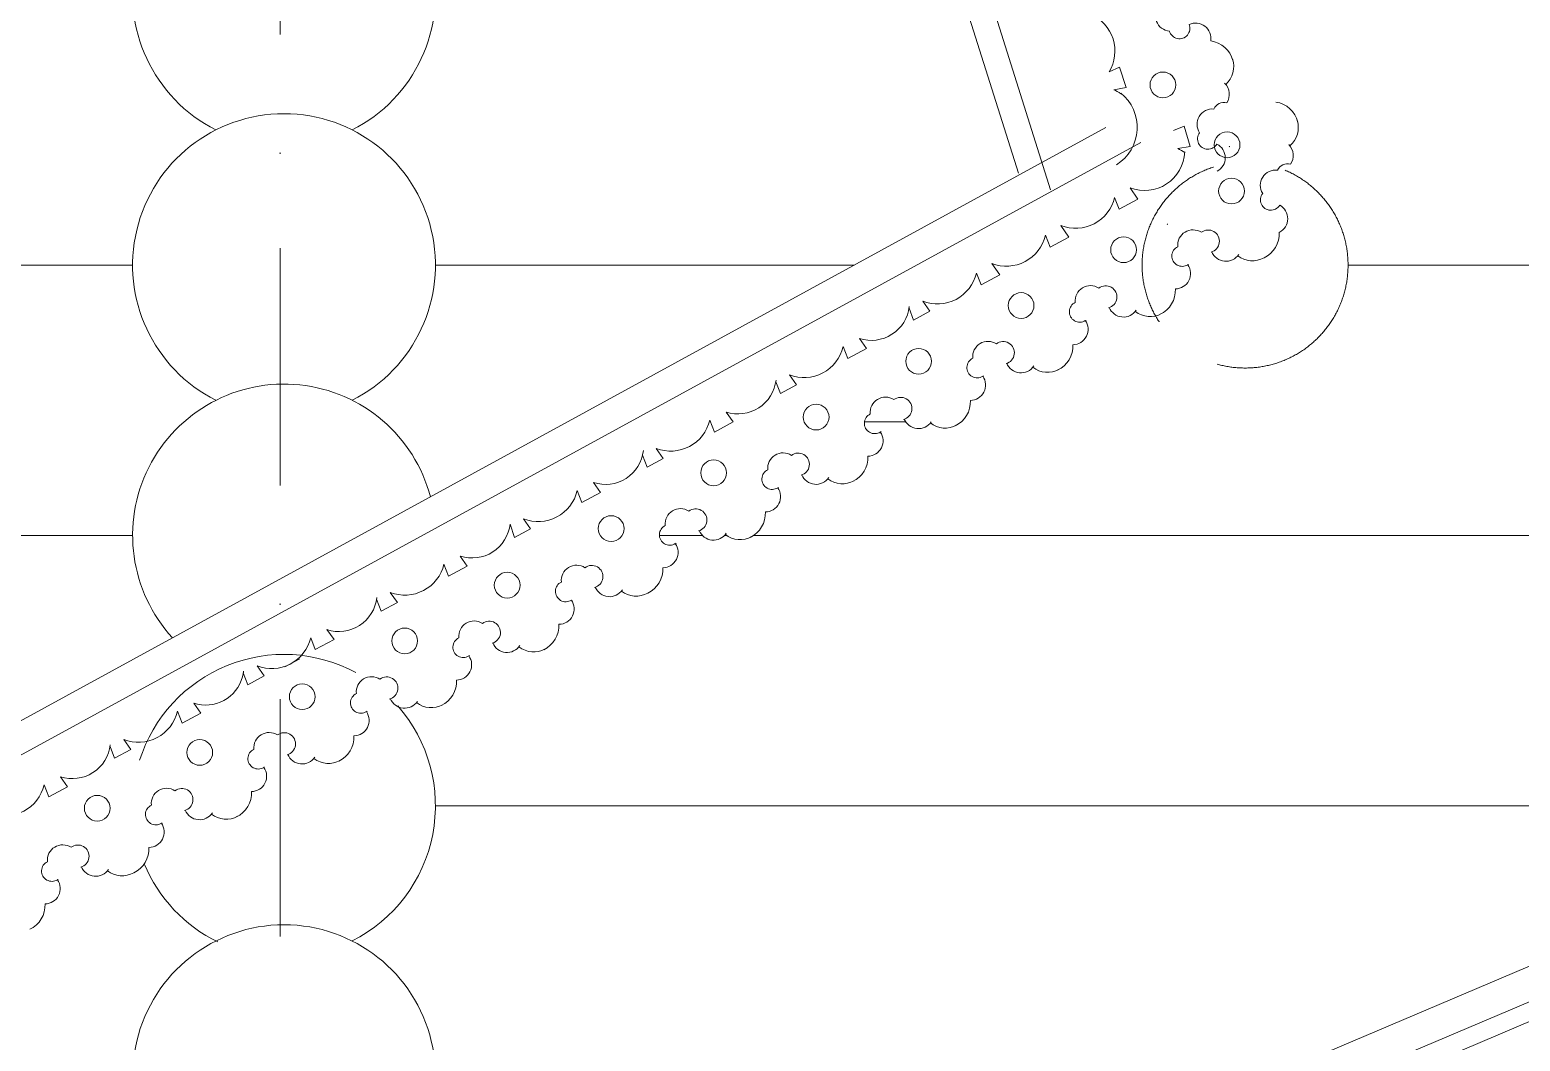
# Model space of a CAD drawing. Header units: millimetres. Extents: x 2399 to 111977, y 1313 to 59551.
# Drawn here: x 12668 to 14882, y 36647 to 38151 of the extents above; entities that cross this region are included whole.
import ezdxf

# ---------------------------------------------------------------- set-up
doc = ezdxf.new("R2010")
doc.units = ezdxf.units.MM
doc.linetypes.add('Невидимая', pattern=[391.222223, 282.222223, -109])
doc.linetypes.add('Штрихпунктирная', pattern=[670.277762, 352.777767, -176.388884, 0, -141.111112])
doc.layers.add('main line', color=7, linetype='Continuous', lineweight=13)

msp = doc.modelspace()

# ---------------------------------------------------------------- linework, layer by layer
at = {"layer": 'main line', "color": 7, "linetype": 'Штрихпунктирная', "lineweight": 13}
msp.add_line((13039.4113, 40507.6468), (13039.4113, 29503.8182), dxfattribs=at)
at = {"layer": 'main line', "color": 7, "linetype": 'Continuous', "lineweight": 13}
for p, q in [((13784.5939, 39048.0426), (14136.965, 37937.7759)), ((13827.9449, 39045.0913), (14184.2254, 37912.9798)), ((14287.1532, 38095.2162), (14271.4218, 38088.0815)), ((14296.8712, 38065.1481), (14287.1532, 38095.2162)), ((14278.2963, 38061.5483), (14296.8712, 38065.1481)), ((14383.1695, 38007.6787), (14367.276, 38000.9127)), ((14392.1837, 37977.3922), (14383.1695, 38007.6787)), ((11894.5644, 36708.2011), (14266.8486, 38005.5979)), ((12080.754, 36758.8429), (14318.7891, 37983.013)), ((14373.5299, 37974.2265), (14392.1837, 37977.3922)), ((14279.6549, 37901.5677), (14286.5124, 37883.9335)), ((14286.5124, 37883.9335), (14314.3631, 37898.8624)), ((14314.3631, 37898.8624), (14302.6224, 37915.8367)), ((14211.6743, 37842.6394), (14199.9336, 37859.6138)), ((14176.9661, 37845.3448), (14183.8236, 37827.7106)), ((14183.8236, 37827.7106), (14211.6743, 37842.6394)), ((12505.2022, 37801.0029), (12820.3271, 37801.0029)), ((13270.3271, 37801.0029), (13892.7476, 37801.0029)), ((14074.2774, 37789.1218), (14081.1348, 37771.4877)), ((14081.1348, 37771.4877), (14108.9855, 37786.4165)), ((14108.9855, 37786.4165), (14097.2449, 37803.3909)), ((14626.6111, 37801.0029), (16483.7869, 37801.0029)), ((14005.0081, 37732.3656), (13994.5561, 37747.1679)), ((13974.1787, 37736.9307), (13981.0362, 37719.2966)), ((13981.0362, 37719.2966), (14005.0081, 37732.3656)), ((13876.224, 37679.7826), (13883.0815, 37662.1485)), ((13883.0815, 37662.1485), (13910.9322, 37677.0773)), ((13910.9322, 37677.0773), (13900.4802, 37691.8797)), ((13806.9547, 37623.0264), (13796.5027, 37637.8287)), ((13776.1253, 37627.5915), (13782.9828, 37609.9574)), ((13782.9828, 37609.9574), (13806.9547, 37623.0264)), ((13678.1706, 37570.4434), (13685.0281, 37552.8093)), ((13685.0281, 37552.8093), (13712.8788, 37567.7381)), ((13712.8788, 37567.7381), (13702.4268, 37582.5405)), ((13969.3571, 37567.8252), (13907.9008, 37567.8252)), ((13608.9013, 37513.6872), (13598.4494, 37528.4895)), ((13578.0719, 37518.2523), (13584.9294, 37500.6182)), ((13584.9294, 37500.6182), (13608.9013, 37513.6872)), ((13515.7415, 37462.9943), (13505.2895, 37477.7967)), ((13481.0333, 37465.6997), (13487.8908, 37448.0655)), ((13487.8908, 37448.0655), (13515.7415, 37462.9943)), ((13381.2743, 37416.0516), (13387.7921, 37395.8744)), ((13411.764, 37408.9434), (13401.3121, 37423.7458)), ((12505.2022, 37399.0259), (12820.3271, 37399.0259)), ((13387.7921, 37395.8744), (13411.764, 37408.9434)), ((13603.1553, 37399.0259), (13667.1955, 37399.0259)), ((13699.9163, 37399.0259), (13703.1727, 37399.0259)), ((13743.0652, 37399.0259), (17471.6999, 37399.0259)), ((13317.6881, 37353.6552), (13307.2362, 37368.4575)), ((13282.9799, 37356.3605), (13289.8374, 37338.7263)), ((13289.8374, 37338.7263), (13317.6881, 37353.6552)), ((13182.8813, 37304.1693), (13189.7388, 37286.5352)), ((13189.7388, 37286.5352), (13213.7106, 37299.6042)), ((13213.7106, 37299.6042), (13203.2587, 37314.4066)), ((13119.6347, 37244.316), (13109.1828, 37259.1183)), ((13084.9265, 37247.0213), (13091.784, 37229.3871)), ((13091.784, 37229.3871), (13119.6347, 37244.316)), ((13068.7714, 37215.6697), (13046.724, 37203.5642)), ((12984.8279, 37194.8301), (12991.6854, 37177.196)), ((12991.6854, 37177.196), (13015.6573, 37190.265)), ((13015.6573, 37190.265), (13005.2053, 37205.0674)), ((12921.5814, 37134.9768), (12911.1294, 37149.7791)), ((12886.8732, 37137.6821), (12893.7307, 37120.0479)), ((12893.7307, 37120.0479), (12921.5814, 37134.9768)), ((12786.7745, 37085.4909), (12793.632, 37067.8568)), ((12793.632, 37067.8568), (12817.6039, 37080.9258)), ((12817.6039, 37080.9258), (12807.1519, 37095.7282)), ((12723.528, 37025.6376), (12713.076, 37040.4399)), ((12688.8198, 37028.3429), (12695.6773, 37010.7087)), ((12695.6773, 37010.7087), (12723.528, 37025.6376)), ((13270.3271, 36997.1744), (15350.1922, 36997.1744)), ((15368.1003, 36958.9564), (9227.0702, 34354.4995)), ((15399.0035, 36919.3338), (8930.5796, 34176.0268)), ((9447.4128, 34359.3947), (15421.2302, 36900.0267))]:
    msp.add_line(p, q, dxfattribs=at)
at = {"layer": 'main line', "color": 7, "linetype": 'Continuous', "lineweight": 13, "flags": 128}
for points in [[(14378.0268, 38195.9598, 1.219803903), (14346.5447, 38187.0702, 0.63216014), (14361.2871, 38148.7987, 1.067465283), (14390.3496, 38158.6429, -0.60309642), (14422.4382, 38134.074)], [(14378.0268, 38195.9598, 1.219803903), (14346.5447, 38187.0702, 0.63216014), (14361.2871, 38148.7987, 1.067465283), (14390.3496, 38158.6429, -0.60309642), (14422.4382, 38134.074)], [(14378.0268, 38195.9598, 1.219803903), (14346.5447, 38187.0702, 0.63216014), (14361.2871, 38148.7987, 1.067465283), (14390.3496, 38158.6429, -0.60309642), (14422.4382, 38134.074)], [(14378.0268, 38195.9598, 1.219803903), (14346.5447, 38187.0702, 0.63216014), (14361.2871, 38148.7987, 1.067465283), (14390.3496, 38158.6429, -0.60309642), (14422.4382, 38134.074)], [(14378.0268, 38195.9598, 1.219803903), (14346.5447, 38187.0702, 0.63216014), (14361.2871, 38148.7987, 1.067465283), (14390.3496, 38158.6429, -0.60309642), (14422.4382, 38134.074)], [(14378.0268, 38195.9598, 1.219803903), (14346.5447, 38187.0702, 0.63216014), (14361.2871, 38148.7987, 1.067465283), (14390.3496, 38158.6429, -0.60309642), (14422.4382, 38134.074)], [(14455.5477, 38105.0653, 0.304535594), (14422.4382, 38134.074)], [(14455.5477, 38105.0653, 0.304535594), (14422.4382, 38134.074)], [(14455.5477, 38105.0653, 0.304535594), (14422.4382, 38134.074)], [(14455.5477, 38105.0653, 0.304535594), (14422.4382, 38134.074)], [(14455.5477, 38105.0653, 0.304535594), (14422.4382, 38134.074)], [(14455.5477, 38105.0653, 0.304535594), (14422.4382, 38134.074)], [(14444.7731, 38069.5784, 0.304535594), (14454.778, 38107.3962)], [(14444.7731, 38069.5784, 0.304535594), (14454.778, 38107.3962)], [(14444.7731, 38069.5784, 0.304535594), (14454.778, 38107.3962)], [(14444.7731, 38069.5784, 0.304535594), (14454.778, 38107.3962)], [(14444.7731, 38069.5784, 0.304535594), (14454.778, 38107.3962)], [(14444.7731, 38069.5784, 0.304535594), (14454.778, 38107.3962)], [(14446.3186, 38042.0529, 0.364332987), (14443.1749, 38071.2773)], [(14446.3186, 38042.0529, 0.364332987), (14443.1749, 38071.2773)], [(14446.3186, 38042.0529, 0.364332987), (14443.1749, 38071.2773)], [(14446.3186, 38042.0529, 0.364332987), (14443.1749, 38071.2773)], [(14446.3186, 38042.0529, 0.364332987), (14443.1749, 38071.2773)], [(14446.3186, 38042.0529, 0.360354253), (14427.1015, 38032.9124, 0.63216014), (14406.0155, 37997.7353, 1.067465283), (14431.6637, 37980.8916, -0.60309642), (14432.0543, 37940.4792)], [(14551.7479, 38013.5983, 0.304535594), (14519.3238, 38043.3712)], [(14551.7479, 38013.5983, 0.304535594), (14519.3238, 38043.3712)], [(14551.7479, 38013.5983, 0.304535594), (14519.3238, 38043.3712)], [(14551.7479, 38013.5983, 0.304535594), (14519.3238, 38043.3712)], [(14551.7479, 38013.5983, 0.304535594), (14519.3238, 38043.3712)], [(14551.7479, 38013.5983, 0.304535594), (14519.3238, 38043.3712)], [(14540.1487, 37978.3723, 0.304535594), (14551.0327, 38015.9465)], [(14540.1487, 37978.3723, 0.304535594), (14551.0327, 38015.9465)], [(14540.1487, 37978.3723, 0.304535594), (14551.0327, 38015.9465)], [(14540.1487, 37978.3723, 0.304535594), (14551.0327, 38015.9465)], [(14540.1487, 37978.3723, 0.304535594), (14551.0327, 38015.9465)], [(14540.1487, 37978.3723, 0.304535594), (14551.0327, 38015.9465)], [(14450.6961, 37977.4551, -0.017938026), (14449.8021, 37976.6599)], [(14450.6961, 37977.4551, -0.017938026), (14449.8021, 37976.6599)], [(14450.6961, 37977.4551, -0.017938026), (14449.8021, 37976.6599)], [(14450.6961, 37977.4551, -0.017938026), (14449.8021, 37976.6599)], [(14450.6961, 37977.4551, -0.017938026), (14449.8021, 37976.6599)], [(14450.6961, 37977.4551, -0.017938026), (14449.8021, 37976.6599)], [(14541.0519, 37950.8183, 0.364332987), (14538.5906, 37980.1081)], [(14541.0519, 37950.8183, 0.364332987), (14538.5906, 37980.1081)], [(14541.0519, 37950.8183, 0.364332987), (14538.5906, 37980.1081)], [(14541.0519, 37950.8183, 0.364332987), (14538.5906, 37980.1081)], [(14541.0519, 37950.8183, 0.364332987), (14538.5906, 37980.1081)], [(14541.0519, 37950.8183, 0.360354253), (14521.6268, 37942.1284, 0.63216014), (14499.7263, 37907.4525, 1.067465283), (14524.9748, 37890.0153, -0.60309642), (14524.4229, 37849.6048)], [(14358.7353, 37862.0255, -0.017938026), (14357.9717, 37861.1044)], [(14358.7353, 37862.0255, -0.017938026), (14357.9717, 37861.1044)], [(14358.7353, 37862.0255, -0.017938026), (14357.9717, 37861.1044)], [(14358.7353, 37862.0255, -0.017938026), (14357.9717, 37861.1044)], [(14358.7353, 37862.0255, -0.017938026), (14357.9717, 37861.1044)], [(14358.7353, 37862.0255, -0.017938026), (14357.9717, 37861.1044)], [(14422.9155, 37820.2815, 1.219803903), (14408.5494, 37849.6714, 0.63216014), (14373.5238, 37828.3347, 1.067465283), (14388.3974, 37801.4959, -0.60309642), (14369.9504, 37765.5373)], [(14422.9155, 37820.2815, 1.219803903), (14408.5494, 37849.6714, 0.63216014), (14373.5238, 37828.3347, 1.067465283), (14388.3974, 37801.4959, -0.60309642), (14369.9504, 37765.5373)], [(14422.9155, 37820.2815, 1.219803903), (14408.5494, 37849.6714, 0.63216014), (14373.5238, 37828.3347, 1.067465283), (14388.3974, 37801.4959, -0.60309642), (14369.9504, 37765.5373)], [(14422.9155, 37820.2815, 1.219803903), (14408.5494, 37849.6714, 0.63216014), (14373.5238, 37828.3347, 1.067465283), (14388.3974, 37801.4959, -0.60309642), (14369.9504, 37765.5373)], [(14422.9155, 37820.2815, 1.219803903), (14408.5494, 37849.6714, 0.63216014), (14373.5238, 37828.3347, 1.067465283), (14388.3974, 37801.4959, -0.60309642), (14369.9504, 37765.5373)], [(14422.9155, 37820.2815, 1.219803903), (14408.5494, 37849.6714, 0.63216014), (14373.5238, 37828.3347, 1.067465283), (14388.3974, 37801.4959, -0.60309642), (14369.9504, 37765.5373)], [(14501.7897, 37811.8492, 0.304535594), (14524.4229, 37849.6048)], [(14501.7897, 37811.8492, 0.304535594), (14524.4229, 37849.6048)], [(14501.7897, 37811.8492, 0.304535594), (14524.4229, 37849.6048)], [(14501.7897, 37811.8492, 0.304535594), (14524.4229, 37849.6048)], [(14501.7897, 37811.8492, 0.304535594), (14524.4229, 37849.6048)], [(14501.7897, 37811.8492, 0.304535594), (14524.4229, 37849.6048)], [(14423.9675, 37820.854, 0.60309642), (14464.1798, 37816.8191)], [(14423.9675, 37820.854, 0.60309642), (14464.1798, 37816.8191)], [(14423.9675, 37820.854, 0.60309642), (14464.1798, 37816.8191)], [(14423.9675, 37820.854, 0.60309642), (14464.1798, 37816.8191)], [(14423.9675, 37820.854, 0.60309642), (14464.1798, 37816.8191)], [(14423.9675, 37820.854, 0.60309642), (14464.1798, 37816.8191)], [(14462.7934, 37814.9433, 0.304535594), (14501.7897, 37811.8492)], [(14462.7934, 37814.9433, 0.304535594), (14501.7897, 37811.8492)], [(14462.7934, 37814.9433, 0.304535594), (14501.7897, 37811.8492)], [(14462.7934, 37814.9433, 0.304535594), (14501.7897, 37811.8492)], [(14462.7934, 37814.9433, 0.304535594), (14501.7897, 37811.8492)], [(14462.7934, 37814.9433, 0.304535594), (14501.7897, 37811.8492)], [(14389.4494, 37802.0685, -0.017938026), (14388.5371, 37801.2943)], [(14389.4494, 37802.0685, -0.017938026), (14388.5371, 37801.2943)], [(14389.4494, 37802.0685, -0.017938026), (14388.5371, 37801.2943)], [(14389.4494, 37802.0685, -0.017938026), (14388.5371, 37801.2943)], [(14389.4494, 37802.0685, -0.017938026), (14388.5371, 37801.2943)], [(14389.4494, 37802.0685, -0.017938026), (14388.5371, 37801.2943)], [(14270.5991, 37737.3874, 1.219803903), (14256.233, 37766.7773, 0.63216014), (14221.2074, 37745.4406, 1.067465283), (14236.081, 37718.6019, -0.60309642), (14217.634, 37682.6432)], [(14270.5991, 37737.3874, 1.219803903), (14256.233, 37766.7773, 0.63216014), (14221.2074, 37745.4406, 1.067465283), (14236.081, 37718.6019, -0.60309642), (14217.634, 37682.6432)], [(14270.5991, 37737.3874, 1.219803903), (14256.233, 37766.7773, 0.63216014), (14221.2074, 37745.4406, 1.067465283), (14236.081, 37718.6019, -0.60309642), (14217.634, 37682.6432)], [(14270.5991, 37737.3874, 1.219803903), (14256.233, 37766.7773, 0.63216014), (14221.2074, 37745.4406, 1.067465283), (14236.081, 37718.6019, -0.60309642), (14217.634, 37682.6432)], [(14270.5991, 37737.3874, 1.219803903), (14256.233, 37766.7773, 0.63216014), (14221.2074, 37745.4406, 1.067465283), (14236.081, 37718.6019, -0.60309642), (14217.634, 37682.6432)], [(14270.5991, 37737.3874, 1.219803903), (14256.233, 37766.7773, 0.63216014), (14221.2074, 37745.4406, 1.067465283), (14236.081, 37718.6019, -0.60309642), (14217.634, 37682.6432)], [(14347.3172, 37727.7818, 0.304535594), (14369.9504, 37765.5373)], [(14347.3172, 37727.7818, 0.304535594), (14369.9504, 37765.5373)], [(14347.3172, 37727.7818, 0.304535594), (14369.9504, 37765.5373)], [(14347.3172, 37727.7818, 0.304535594), (14369.9504, 37765.5373)], [(14347.3172, 37727.7818, 0.304535594), (14369.9504, 37765.5373)], [(14347.3172, 37727.7818, 0.304535594), (14369.9504, 37765.5373)], [(14271.6511, 37737.9599, 0.60309642), (14311.8634, 37733.9251)], [(14271.6511, 37737.9599, 0.60309642), (14311.8634, 37733.9251)], [(14271.6511, 37737.9599, 0.60309642), (14311.8634, 37733.9251)], [(14271.6511, 37737.9599, 0.60309642), (14311.8634, 37733.9251)], [(14271.6511, 37737.9599, 0.60309642), (14311.8634, 37733.9251)], [(14271.6511, 37737.9599, 0.60309642), (14311.8634, 37733.9251)], [(14310.477, 37732.0493, 0.304535594), (14349.4733, 37728.9552)], [(14310.477, 37732.0493, 0.304535594), (14349.4733, 37728.9552)], [(14310.477, 37732.0493, 0.304535594), (14349.4733, 37728.9552)], [(14310.477, 37732.0493, 0.304535594), (14349.4733, 37728.9552)], [(14310.477, 37732.0493, 0.304535594), (14349.4733, 37728.9552)], [(14310.477, 37732.0493, 0.304535594), (14349.4733, 37728.9552)], [(14237.133, 37719.1744, -0.017938026), (14236.2207, 37718.4002)], [(14237.133, 37719.1744, -0.017938026), (14236.2207, 37718.4002)], [(14237.133, 37719.1744, -0.017938026), (14236.2207, 37718.4002)], [(14237.133, 37719.1744, -0.017938026), (14236.2207, 37718.4002)], [(14237.133, 37719.1744, -0.017938026), (14236.2207, 37718.4002)], [(14237.133, 37719.1744, -0.017938026), (14236.2207, 37718.4002)], [(14118.2827, 37654.4933, 1.219803903), (14103.9166, 37683.8832, 0.63216014), (14068.891, 37662.5465, 1.067465283), (14083.7646, 37635.7078, -0.60309642), (14065.3176, 37599.7492)], [(14118.2827, 37654.4933, 1.219803903), (14103.9166, 37683.8832, 0.63216014), (14068.891, 37662.5465, 1.067465283), (14083.7646, 37635.7078, -0.60309642), (14065.3176, 37599.7492)], [(14118.2827, 37654.4933, 1.219803903), (14103.9166, 37683.8832, 0.63216014), (14068.891, 37662.5465, 1.067465283), (14083.7646, 37635.7078, -0.60309642), (14065.3176, 37599.7492)], [(14118.2827, 37654.4933, 1.219803903), (14103.9166, 37683.8832, 0.63216014), (14068.891, 37662.5465, 1.067465283), (14083.7646, 37635.7078, -0.60309642), (14065.3176, 37599.7492)], [(14118.2827, 37654.4933, 1.219803903), (14103.9166, 37683.8832, 0.63216014), (14068.891, 37662.5465, 1.067465283), (14083.7646, 37635.7078, -0.60309642), (14065.3176, 37599.7492)], [(14118.2827, 37654.4933, 1.219803903), (14103.9166, 37683.8832, 0.63216014), (14068.891, 37662.5465, 1.067465283), (14083.7646, 37635.7078, -0.60309642), (14065.3176, 37599.7492)], [(14195.0008, 37644.8877, 0.304535594), (14217.634, 37682.6432)], [(14195.0008, 37644.8877, 0.304535594), (14217.634, 37682.6432)], [(14195.0008, 37644.8877, 0.304535594), (14217.634, 37682.6432)], [(14195.0008, 37644.8877, 0.304535594), (14217.634, 37682.6432)], [(14195.0008, 37644.8877, 0.304535594), (14217.634, 37682.6432)], [(14195.0008, 37644.8877, 0.304535594), (14217.634, 37682.6432)], [(14119.3347, 37655.0658, 0.60309642), (14159.547, 37651.031)], [(14119.3347, 37655.0658, 0.60309642), (14159.547, 37651.031)], [(14119.3347, 37655.0658, 0.60309642), (14159.547, 37651.031)], [(14119.3347, 37655.0658, 0.60309642), (14159.547, 37651.031)], [(14119.3347, 37655.0658, 0.60309642), (14159.547, 37651.031)], [(14119.3347, 37655.0658, 0.60309642), (14159.547, 37651.031)], [(14084.8166, 37636.2803, -0.017938026), (14083.9043, 37635.5062)], [(14084.8166, 37636.2803, -0.017938026), (14083.9043, 37635.5062)], [(14084.8166, 37636.2803, -0.017938026), (14083.9043, 37635.5062)], [(14084.8166, 37636.2803, -0.017938026), (14083.9043, 37635.5062)], [(14084.8166, 37636.2803, -0.017938026), (14083.9043, 37635.5062)], [(14084.8166, 37636.2803, -0.017938026), (14083.9043, 37635.5062)], [(14158.1607, 37649.1552, 0.304535594), (14197.1569, 37646.0611)], [(14158.1607, 37649.1552, 0.304535594), (14197.1569, 37646.0611)], [(14158.1607, 37649.1552, 0.304535594), (14197.1569, 37646.0611)], [(14158.1607, 37649.1552, 0.304535594), (14197.1569, 37646.0611)], [(14158.1607, 37649.1552, 0.304535594), (14197.1569, 37646.0611)], [(14158.1607, 37649.1552, 0.304535594), (14197.1569, 37646.0611)], [(13965.9663, 37571.5992, 1.219803903), (13951.6002, 37600.9892, 0.63216014), (13916.5747, 37579.6524, 1.067465283), (13931.4482, 37552.8137, -0.60309642), (13913.0012, 37516.8551)], [(13965.9663, 37571.5992, 1.219803903), (13951.6002, 37600.9892, 0.63216014), (13916.5747, 37579.6524, 1.067465283), (13931.4482, 37552.8137, -0.60309642), (13913.0012, 37516.8551)], [(13965.9663, 37571.5992, 1.219803903), (13951.6002, 37600.9892, 0.63216014), (13916.5747, 37579.6524, 1.067465283), (13931.4482, 37552.8137, -0.60309642), (13913.0012, 37516.8551)], [(13965.9663, 37571.5992, 1.219803903), (13951.6002, 37600.9892, 0.63216014), (13916.5747, 37579.6524, 1.067465283), (13931.4482, 37552.8137, -0.60309642), (13913.0012, 37516.8551)], [(13965.9663, 37571.5992, 1.219803903), (13951.6002, 37600.9892, 0.63216014), (13916.5747, 37579.6524, 1.067465283), (13931.4482, 37552.8137, -0.60309642), (13913.0012, 37516.8551)], [(13965.9663, 37571.5992, 1.219803903), (13951.6002, 37600.9892, 0.63216014), (13916.5747, 37579.6524, 1.067465283), (13931.4482, 37552.8137, -0.60309642), (13913.0012, 37516.8551)], [(14042.6845, 37561.9936, 0.304535594), (14065.3176, 37599.7492)], [(14042.6845, 37561.9936, 0.304535594), (14065.3176, 37599.7492)], [(14042.6845, 37561.9936, 0.304535594), (14065.3176, 37599.7492)], [(14042.6845, 37561.9936, 0.304535594), (14065.3176, 37599.7492)], [(14042.6845, 37561.9936, 0.304535594), (14065.3176, 37599.7492)], [(14042.6845, 37561.9936, 0.304535594), (14065.3176, 37599.7492)], [(13967.0183, 37572.1718, 0.60309642), (14007.2307, 37568.1369)], [(13967.0183, 37572.1718, 0.60309642), (14007.2307, 37568.1369)], [(13967.0183, 37572.1718, 0.60309642), (14007.2307, 37568.1369)], [(13967.0183, 37572.1718, 0.60309642), (14007.2307, 37568.1369)], [(13967.0183, 37572.1718, 0.60309642), (14007.2307, 37568.1369)], [(13967.0183, 37572.1718, 0.60309642), (14007.2307, 37568.1369)], [(14005.8443, 37566.2611, 0.304535594), (14044.8406, 37563.167)], [(14005.8443, 37566.2611, 0.304535594), (14044.8406, 37563.167)], [(14005.8443, 37566.2611, 0.304535594), (14044.8406, 37563.167)], [(14005.8443, 37566.2611, 0.304535594), (14044.8406, 37563.167)], [(14005.8443, 37566.2611, 0.304535594), (14044.8406, 37563.167)], [(14005.8443, 37566.2611, 0.304535594), (14044.8406, 37563.167)], [(13932.5002, 37553.3862, -0.017938026), (13931.5879, 37552.6121)], [(13932.5002, 37553.3862, -0.017938026), (13931.5879, 37552.6121)], [(13932.5002, 37553.3862, -0.017938026), (13931.5879, 37552.6121)], [(13932.5002, 37553.3862, -0.017938026), (13931.5879, 37552.6121)], [(13932.5002, 37553.3862, -0.017938026), (13931.5879, 37552.6121)], [(13932.5002, 37553.3862, -0.017938026), (13931.5879, 37552.6121)], [(13813.6499, 37488.7052, 1.219803903), (13799.2838, 37518.0951, 0.63216014), (13764.2583, 37496.7584, 1.067465283), (13779.1318, 37469.9196, -0.60309642), (13760.6849, 37433.961)], [(13813.6499, 37488.7052, 1.219803903), (13799.2838, 37518.0951, 0.63216014), (13764.2583, 37496.7584, 1.067465283), (13779.1318, 37469.9196, -0.60309642), (13760.6849, 37433.961)], [(13813.6499, 37488.7052, 1.219803903), (13799.2838, 37518.0951, 0.63216014), (13764.2583, 37496.7584, 1.067465283), (13779.1318, 37469.9196, -0.60309642), (13760.6849, 37433.961)], [(13813.6499, 37488.7052, 1.219803903), (13799.2838, 37518.0951, 0.63216014), (13764.2583, 37496.7584, 1.067465283), (13779.1318, 37469.9196, -0.60309642), (13760.6849, 37433.961)], [(13813.6499, 37488.7052, 1.219803903), (13799.2838, 37518.0951, 0.63216014), (13764.2583, 37496.7584, 1.067465283), (13779.1318, 37469.9196, -0.60309642), (13760.6849, 37433.961)], [(13813.6499, 37488.7052, 1.219803903), (13799.2838, 37518.0951, 0.63216014), (13764.2583, 37496.7584, 1.067465283), (13779.1318, 37469.9196, -0.60309642), (13760.6849, 37433.961)], [(13890.3681, 37479.0995, 0.304535594), (13913.0012, 37516.8551)], [(13890.3681, 37479.0995, 0.304535594), (13913.0012, 37516.8551)], [(13890.3681, 37479.0995, 0.304535594), (13913.0012, 37516.8551)], [(13890.3681, 37479.0995, 0.304535594), (13913.0012, 37516.8551)], [(13890.3681, 37479.0995, 0.304535594), (13913.0012, 37516.8551)], [(13890.3681, 37479.0995, 0.304535594), (13913.0012, 37516.8551)], [(13814.7019, 37489.2777, 0.60309642), (13854.9143, 37485.2428)], [(13814.7019, 37489.2777, 0.60309642), (13854.9143, 37485.2428)], [(13814.7019, 37489.2777, 0.60309642), (13854.9143, 37485.2428)], [(13814.7019, 37489.2777, 0.60309642), (13854.9143, 37485.2428)], [(13814.7019, 37489.2777, 0.60309642), (13854.9143, 37485.2428)], [(13814.7019, 37489.2777, 0.60309642), (13854.9143, 37485.2428)], [(13853.5279, 37483.367, 0.304535594), (13892.5242, 37480.2729)], [(13853.5279, 37483.367, 0.304535594), (13892.5242, 37480.2729)], [(13853.5279, 37483.367, 0.304535594), (13892.5242, 37480.2729)], [(13853.5279, 37483.367, 0.304535594), (13892.5242, 37480.2729)], [(13853.5279, 37483.367, 0.304535594), (13892.5242, 37480.2729)], [(13853.5279, 37483.367, 0.304535594), (13892.5242, 37480.2729)], [(13780.1838, 37470.4921, -0.017938026), (13779.2715, 37469.718)], [(13780.1838, 37470.4921, -0.017938026), (13779.2715, 37469.718)], [(13780.1838, 37470.4921, -0.017938026), (13779.2715, 37469.718)], [(13780.1838, 37470.4921, -0.017938026), (13779.2715, 37469.718)], [(13780.1838, 37470.4921, -0.017938026), (13779.2715, 37469.718)], [(13780.1838, 37470.4921, -0.017938026), (13779.2715, 37469.718)], [(13661.3335, 37405.8111, 1.219803903), (13646.9674, 37435.201, 0.63216014), (13611.9419, 37413.8643, 1.067465283), (13626.8154, 37387.0255, -0.60309642), (13608.3685, 37351.0669)], [(13661.3335, 37405.8111, 1.219803903), (13646.9674, 37435.201, 0.63216014), (13611.9419, 37413.8643, 1.067465283), (13626.8154, 37387.0255, -0.60309642), (13608.3685, 37351.0669)], [(13661.3335, 37405.8111, 1.219803903), (13646.9674, 37435.201, 0.63216014), (13611.9419, 37413.8643, 1.067465283), (13626.8154, 37387.0255, -0.60309642), (13608.3685, 37351.0669)], [(13661.3335, 37405.8111, 1.219803903), (13646.9674, 37435.201, 0.63216014), (13611.9419, 37413.8643, 1.067465283), (13626.8154, 37387.0255, -0.60309642), (13608.3685, 37351.0669)], [(13661.3335, 37405.8111, 1.219803903), (13646.9674, 37435.201, 0.63216014), (13611.9419, 37413.8643, 1.067465283), (13626.8154, 37387.0255, -0.60309642), (13608.3685, 37351.0669)], [(13661.3335, 37405.8111, 1.219803903), (13646.9674, 37435.201, 0.63216014), (13611.9419, 37413.8643, 1.067465283), (13626.8154, 37387.0255, -0.60309642), (13608.3685, 37351.0669)], [(13738.0517, 37396.2054, 0.304535594), (13760.6849, 37433.961)], [(13738.0517, 37396.2054, 0.304535594), (13760.6849, 37433.961)], [(13738.0517, 37396.2054, 0.304535594), (13760.6849, 37433.961)], [(13738.0517, 37396.2054, 0.304535594), (13760.6849, 37433.961)], [(13738.0517, 37396.2054, 0.304535594), (13760.6849, 37433.961)], [(13738.0517, 37396.2054, 0.304535594), (13760.6849, 37433.961)], [(13627.8674, 37387.598, -0.017938026), (13626.9552, 37386.8239)], [(13627.8674, 37387.598, -0.017938026), (13626.9552, 37386.8239)], [(13627.8674, 37387.598, -0.017938026), (13626.9552, 37386.8239)], [(13627.8674, 37387.598, -0.017938026), (13626.9552, 37386.8239)], [(13627.8674, 37387.598, -0.017938026), (13626.9552, 37386.8239)], [(13627.8674, 37387.598, -0.017938026), (13626.9552, 37386.8239)], [(13662.3856, 37406.3836, 0.60309642), (13702.5979, 37402.3487)], [(13662.3856, 37406.3836, 0.60309642), (13702.5979, 37402.3487)], [(13662.3856, 37406.3836, 0.60309642), (13702.5979, 37402.3487)], [(13662.3856, 37406.3836, 0.60309642), (13702.5979, 37402.3487)], [(13662.3856, 37406.3836, 0.60309642), (13702.5979, 37402.3487)], [(13662.3856, 37406.3836, 0.60309642), (13702.5979, 37402.3487)], [(13701.2115, 37400.4729, 0.304535594), (13740.2078, 37397.3788)], [(13701.2115, 37400.4729, 0.304535594), (13740.2078, 37397.3788)], [(13701.2115, 37400.4729, 0.304535594), (13740.2078, 37397.3788)], [(13701.2115, 37400.4729, 0.304535594), (13740.2078, 37397.3788)], [(13701.2115, 37400.4729, 0.304535594), (13740.2078, 37397.3788)], [(13701.2115, 37400.4729, 0.304535594), (13740.2078, 37397.3788)], [(13506.8611, 37321.7436, 1.219803903), (13492.4949, 37351.1335, 0.63216014), (13457.4694, 37329.7968, 1.067465283), (13472.3429, 37302.958, -0.60309642), (13453.896, 37266.9994)], [(13506.8611, 37321.7436, 1.219803903), (13492.4949, 37351.1335, 0.63216014), (13457.4694, 37329.7968, 1.067465283), (13472.3429, 37302.958, -0.60309642), (13453.896, 37266.9994)], [(13506.8611, 37321.7436, 1.219803903), (13492.4949, 37351.1335, 0.63216014), (13457.4694, 37329.7968, 1.067465283), (13472.3429, 37302.958, -0.60309642), (13453.896, 37266.9994)], [(13506.8611, 37321.7436, 1.219803903), (13492.4949, 37351.1335, 0.63216014), (13457.4694, 37329.7968, 1.067465283), (13472.3429, 37302.958, -0.60309642), (13453.896, 37266.9994)], [(13506.8611, 37321.7436, 1.219803903), (13492.4949, 37351.1335, 0.63216014), (13457.4694, 37329.7968, 1.067465283), (13472.3429, 37302.958, -0.60309642), (13453.896, 37266.9994)], [(13506.8611, 37321.7436, 1.219803903), (13492.4949, 37351.1335, 0.63216014), (13457.4694, 37329.7968, 1.067465283), (13472.3429, 37302.958, -0.60309642), (13453.896, 37266.9994)], [(13585.7353, 37313.3113, 0.304535594), (13608.3685, 37351.0669)], [(13585.7353, 37313.3113, 0.304535594), (13608.3685, 37351.0669)], [(13585.7353, 37313.3113, 0.304535594), (13608.3685, 37351.0669)], [(13585.7353, 37313.3113, 0.304535594), (13608.3685, 37351.0669)], [(13585.7353, 37313.3113, 0.304535594), (13608.3685, 37351.0669)], [(13585.7353, 37313.3113, 0.304535594), (13608.3685, 37351.0669)], [(13507.9131, 37322.3161, 0.60309642), (13548.1254, 37318.2812)], [(13507.9131, 37322.3161, 0.60309642), (13548.1254, 37318.2812)], [(13507.9131, 37322.3161, 0.60309642), (13548.1254, 37318.2812)], [(13507.9131, 37322.3161, 0.60309642), (13548.1254, 37318.2812)], [(13507.9131, 37322.3161, 0.60309642), (13548.1254, 37318.2812)], [(13507.9131, 37322.3161, 0.60309642), (13548.1254, 37318.2812)], [(13546.739, 37316.4054, 0.304535594), (13585.7353, 37313.3113)], [(13546.739, 37316.4054, 0.304535594), (13585.7353, 37313.3113)], [(13546.739, 37316.4054, 0.304535594), (13585.7353, 37313.3113)], [(13546.739, 37316.4054, 0.304535594), (13585.7353, 37313.3113)], [(13546.739, 37316.4054, 0.304535594), (13585.7353, 37313.3113)], [(13546.739, 37316.4054, 0.304535594), (13585.7353, 37313.3113)], [(13354.5447, 37238.8495, 1.219803903), (13340.1786, 37268.2394, 0.63216014), (13305.153, 37246.9027, 1.067465283), (13320.0266, 37220.064, -0.60309642), (13301.5796, 37184.1053)], [(13354.5447, 37238.8495, 1.219803903), (13340.1786, 37268.2394, 0.63216014), (13305.153, 37246.9027, 1.067465283), (13320.0266, 37220.064, -0.60309642), (13301.5796, 37184.1053)], [(13354.5447, 37238.8495, 1.219803903), (13340.1786, 37268.2394, 0.63216014), (13305.153, 37246.9027, 1.067465283), (13320.0266, 37220.064, -0.60309642), (13301.5796, 37184.1053)], [(13354.5447, 37238.8495, 1.219803903), (13340.1786, 37268.2394, 0.63216014), (13305.153, 37246.9027, 1.067465283), (13320.0266, 37220.064, -0.60309642), (13301.5796, 37184.1053)], [(13354.5447, 37238.8495, 1.219803903), (13340.1786, 37268.2394, 0.63216014), (13305.153, 37246.9027, 1.067465283), (13320.0266, 37220.064, -0.60309642), (13301.5796, 37184.1053)], [(13354.5447, 37238.8495, 1.219803903), (13340.1786, 37268.2394, 0.63216014), (13305.153, 37246.9027, 1.067465283), (13320.0266, 37220.064, -0.60309642), (13301.5796, 37184.1053)], [(13431.2628, 37229.2439, 0.304535594), (13453.896, 37266.9994)], [(13431.2628, 37229.2439, 0.304535594), (13453.896, 37266.9994)], [(13431.2628, 37229.2439, 0.304535594), (13453.896, 37266.9994)], [(13431.2628, 37229.2439, 0.304535594), (13453.896, 37266.9994)], [(13431.2628, 37229.2439, 0.304535594), (13453.896, 37266.9994)], [(13431.2628, 37229.2439, 0.304535594), (13453.896, 37266.9994)], [(13355.5967, 37239.422, 0.60309642), (13395.809, 37235.3872)], [(13355.5967, 37239.422, 0.60309642), (13395.809, 37235.3872)], [(13355.5967, 37239.422, 0.60309642), (13395.809, 37235.3872)], [(13355.5967, 37239.422, 0.60309642), (13395.809, 37235.3872)], [(13355.5967, 37239.422, 0.60309642), (13395.809, 37235.3872)], [(13355.5967, 37239.422, 0.60309642), (13395.809, 37235.3872)], [(13394.4226, 37233.5113, 0.304535594), (13433.4189, 37230.4173)], [(13394.4226, 37233.5113, 0.304535594), (13433.4189, 37230.4173)], [(13394.4226, 37233.5113, 0.304535594), (13433.4189, 37230.4173)], [(13394.4226, 37233.5113, 0.304535594), (13433.4189, 37230.4173)], [(13394.4226, 37233.5113, 0.304535594), (13433.4189, 37230.4173)], [(13394.4226, 37233.5113, 0.304535594), (13433.4189, 37230.4173)], [(13321.0786, 37220.6365, -0.017938026), (13320.1663, 37219.8623)], [(13321.0786, 37220.6365, -0.017938026), (13320.1663, 37219.8623)], [(13321.0786, 37220.6365, -0.017938026), (13320.1663, 37219.8623)], [(13321.0786, 37220.6365, -0.017938026), (13320.1663, 37219.8623)], [(13321.0786, 37220.6365, -0.017938026), (13320.1663, 37219.8623)], [(13321.0786, 37220.6365, -0.017938026), (13320.1663, 37219.8623)], [(13202.2283, 37155.9554, 1.219803903), (13187.8622, 37185.3453, 0.63216014), (13152.8366, 37164.0086, 1.067465283), (13167.7102, 37137.1699, -0.60309642), (13149.2632, 37101.2113)], [(13202.2283, 37155.9554, 1.219803903), (13187.8622, 37185.3453, 0.63216014), (13152.8366, 37164.0086, 1.067465283), (13167.7102, 37137.1699, -0.60309642), (13149.2632, 37101.2113)], [(13202.2283, 37155.9554, 1.219803903), (13187.8622, 37185.3453, 0.63216014), (13152.8366, 37164.0086, 1.067465283), (13167.7102, 37137.1699, -0.60309642), (13149.2632, 37101.2113)], [(13202.2283, 37155.9554, 1.219803903), (13187.8622, 37185.3453, 0.63216014), (13152.8366, 37164.0086, 1.067465283), (13167.7102, 37137.1699, -0.60309642), (13149.2632, 37101.2113)], [(13202.2283, 37155.9554, 1.219803903), (13187.8622, 37185.3453, 0.63216014), (13152.8366, 37164.0086, 1.067465283), (13167.7102, 37137.1699, -0.60309642), (13149.2632, 37101.2113)], [(13202.2283, 37155.9554, 1.219803903), (13187.8622, 37185.3453, 0.63216014), (13152.8366, 37164.0086, 1.067465283), (13167.7102, 37137.1699, -0.60309642), (13149.2632, 37101.2113)], [(13278.9464, 37146.3498, 0.304535594), (13301.5796, 37184.1053)], [(13278.9464, 37146.3498, 0.304535594), (13301.5796, 37184.1053)], [(13278.9464, 37146.3498, 0.304535594), (13301.5796, 37184.1053)], [(13278.9464, 37146.3498, 0.304535594), (13301.5796, 37184.1053)], [(13278.9464, 37146.3498, 0.304535594), (13301.5796, 37184.1053)], [(13278.9464, 37146.3498, 0.304535594), (13301.5796, 37184.1053)], [(13203.2803, 37156.5279, 0.60309642), (13243.4926, 37152.4931)], [(13203.2803, 37156.5279, 0.60309642), (13243.4926, 37152.4931)], [(13203.2803, 37156.5279, 0.60309642), (13243.4926, 37152.4931)], [(13203.2803, 37156.5279, 0.60309642), (13243.4926, 37152.4931)], [(13203.2803, 37156.5279, 0.60309642), (13243.4926, 37152.4931)], [(13203.2803, 37156.5279, 0.60309642), (13243.4926, 37152.4931)], [(13242.1062, 37150.6173, 0.304535594), (13281.1025, 37147.5232)], [(13242.1062, 37150.6173, 0.304535594), (13281.1025, 37147.5232)], [(13242.1062, 37150.6173, 0.304535594), (13281.1025, 37147.5232)], [(13242.1062, 37150.6173, 0.304535594), (13281.1025, 37147.5232)], [(13242.1062, 37150.6173, 0.304535594), (13281.1025, 37147.5232)], [(13242.1062, 37150.6173, 0.304535594), (13281.1025, 37147.5232)], [(13168.7622, 37137.7424, -0.017938026), (13167.8499, 37136.9683)], [(13168.7622, 37137.7424, -0.017938026), (13167.8499, 37136.9683)], [(13168.7622, 37137.7424, -0.017938026), (13167.8499, 37136.9683)], [(13168.7622, 37137.7424, -0.017938026), (13167.8499, 37136.9683)], [(13168.7622, 37137.7424, -0.017938026), (13167.8499, 37136.9683)], [(13168.7622, 37137.7424, -0.017938026), (13167.8499, 37136.9683)], [(13049.9119, 37073.0613, 1.219803903), (13035.5458, 37102.4513, 0.63216014), (13000.5202, 37081.1145, 1.067465283), (13015.3938, 37054.2758, -0.60309642), (12996.9468, 37018.3172)], [(13049.9119, 37073.0613, 1.219803903), (13035.5458, 37102.4513, 0.63216014), (13000.5202, 37081.1145, 1.067465283), (13015.3938, 37054.2758, -0.60309642), (12996.9468, 37018.3172)], [(13049.9119, 37073.0613, 1.219803903), (13035.5458, 37102.4513, 0.63216014), (13000.5202, 37081.1145, 1.067465283), (13015.3938, 37054.2758, -0.60309642), (12996.9468, 37018.3172)], [(13049.9119, 37073.0613, 1.219803903), (13035.5458, 37102.4513, 0.63216014), (13000.5202, 37081.1145, 1.067465283), (13015.3938, 37054.2758, -0.60309642), (12996.9468, 37018.3172)], [(13049.9119, 37073.0613, 1.219803903), (13035.5458, 37102.4513, 0.63216014), (13000.5202, 37081.1145, 1.067465283), (13015.3938, 37054.2758, -0.60309642), (12996.9468, 37018.3172)], [(13049.9119, 37073.0613, 1.219803903), (13035.5458, 37102.4513, 0.63216014), (13000.5202, 37081.1145, 1.067465283), (13015.3938, 37054.2758, -0.60309642), (12996.9468, 37018.3172)], [(13126.63, 37063.4557, 0.304535594), (13149.2632, 37101.2113)], [(13126.63, 37063.4557, 0.304535594), (13149.2632, 37101.2113)], [(13126.63, 37063.4557, 0.304535594), (13149.2632, 37101.2113)], [(13126.63, 37063.4557, 0.304535594), (13149.2632, 37101.2113)], [(13126.63, 37063.4557, 0.304535594), (13149.2632, 37101.2113)], [(13126.63, 37063.4557, 0.304535594), (13149.2632, 37101.2113)], [(13050.9639, 37073.6339, 0.60309642), (13091.1762, 37069.599)], [(13050.9639, 37073.6339, 0.60309642), (13091.1762, 37069.599)], [(13050.9639, 37073.6339, 0.60309642), (13091.1762, 37069.599)], [(13050.9639, 37073.6339, 0.60309642), (13091.1762, 37069.599)], [(13050.9639, 37073.6339, 0.60309642), (13091.1762, 37069.599)], [(13050.9639, 37073.6339, 0.60309642), (13091.1762, 37069.599)], [(13089.7898, 37067.7232, 0.304535594), (13128.7861, 37064.6291)], [(13089.7898, 37067.7232, 0.304535594), (13128.7861, 37064.6291)], [(13089.7898, 37067.7232, 0.304535594), (13128.7861, 37064.6291)], [(13089.7898, 37067.7232, 0.304535594), (13128.7861, 37064.6291)], [(13089.7898, 37067.7232, 0.304535594), (13128.7861, 37064.6291)], [(13089.7898, 37067.7232, 0.304535594), (13128.7861, 37064.6291)], [(13016.4458, 37054.8483, -0.017938026), (13015.5335, 37054.0742)], [(13016.4458, 37054.8483, -0.017938026), (13015.5335, 37054.0742)], [(13016.4458, 37054.8483, -0.017938026), (13015.5335, 37054.0742)], [(13016.4458, 37054.8483, -0.017938026), (13015.5335, 37054.0742)], [(13016.4458, 37054.8483, -0.017938026), (13015.5335, 37054.0742)], [(13016.4458, 37054.8483, -0.017938026), (13015.5335, 37054.0742)], [(12897.5955, 36990.1673, 1.219803903), (12883.2294, 37019.5572, 0.63216014), (12848.2039, 36998.2205, 1.067465283), (12863.0774, 36971.3817, -0.60309642), (12844.6304, 36935.4231)], [(12897.5955, 36990.1673, 1.219803903), (12883.2294, 37019.5572, 0.63216014), (12848.2039, 36998.2205, 1.067465283), (12863.0774, 36971.3817, -0.60309642), (12844.6304, 36935.4231)], [(12897.5955, 36990.1673, 1.219803903), (12883.2294, 37019.5572, 0.63216014), (12848.2039, 36998.2205, 1.067465283), (12863.0774, 36971.3817, -0.60309642), (12844.6304, 36935.4231)], [(12897.5955, 36990.1673, 1.219803903), (12883.2294, 37019.5572, 0.63216014), (12848.2039, 36998.2205, 1.067465283), (12863.0774, 36971.3817, -0.60309642), (12844.6304, 36935.4231)], [(12897.5955, 36990.1673, 1.219803903), (12883.2294, 37019.5572, 0.63216014), (12848.2039, 36998.2205, 1.067465283), (12863.0774, 36971.3817, -0.60309642), (12844.6304, 36935.4231)], [(12897.5955, 36990.1673, 1.219803903), (12883.2294, 37019.5572, 0.63216014), (12848.2039, 36998.2205, 1.067465283), (12863.0774, 36971.3817, -0.60309642), (12844.6304, 36935.4231)], [(12974.3136, 36980.5616, 0.304535594), (12996.9468, 37018.3172)], [(12974.3136, 36980.5616, 0.304535594), (12996.9468, 37018.3172)], [(12974.3136, 36980.5616, 0.304535594), (12996.9468, 37018.3172)], [(12974.3136, 36980.5616, 0.304535594), (12996.9468, 37018.3172)], [(12974.3136, 36980.5616, 0.304535594), (12996.9468, 37018.3172)], [(12974.3136, 36980.5616, 0.304535594), (12996.9468, 37018.3172)], [(12898.6475, 36990.7398, 0.60309642), (12938.8599, 36986.7049)], [(12898.6475, 36990.7398, 0.60309642), (12938.8599, 36986.7049)], [(12898.6475, 36990.7398, 0.60309642), (12938.8599, 36986.7049)], [(12898.6475, 36990.7398, 0.60309642), (12938.8599, 36986.7049)], [(12898.6475, 36990.7398, 0.60309642), (12938.8599, 36986.7049)], [(12898.6475, 36990.7398, 0.60309642), (12938.8599, 36986.7049)], [(12864.1294, 36971.9542, -0.017938026), (12863.2171, 36971.1801)], [(12864.1294, 36971.9542, -0.017938026), (12863.2171, 36971.1801)], [(12864.1294, 36971.9542, -0.017938026), (12863.2171, 36971.1801)], [(12864.1294, 36971.9542, -0.017938026), (12863.2171, 36971.1801)], [(12864.1294, 36971.9542, -0.017938026), (12863.2171, 36971.1801)], [(12864.1294, 36971.9542, -0.017938026), (12863.2171, 36971.1801)], [(12937.4735, 36984.8291, 0.304535594), (12976.4698, 36981.735)], [(12937.4735, 36984.8291, 0.304535594), (12976.4698, 36981.735)], [(12937.4735, 36984.8291, 0.304535594), (12976.4698, 36981.735)], [(12937.4735, 36984.8291, 0.304535594), (12976.4698, 36981.735)], [(12937.4735, 36984.8291, 0.304535594), (12976.4698, 36981.735)], [(12937.4735, 36984.8291, 0.304535594), (12976.4698, 36981.735)], [(12743.123, 36906.0998, 1.219803903), (12728.7569, 36935.4897, 0.63216014), (12693.7314, 36914.153, 1.067465283), (12708.6049, 36887.3142, -0.60309642), (12690.1579, 36851.3556)], [(12743.123, 36906.0998, 1.219803903), (12728.7569, 36935.4897, 0.63216014), (12693.7314, 36914.153, 1.067465283), (12708.6049, 36887.3142, -0.60309642), (12690.1579, 36851.3556)], [(12743.123, 36906.0998, 1.219803903), (12728.7569, 36935.4897, 0.63216014), (12693.7314, 36914.153, 1.067465283), (12708.6049, 36887.3142, -0.60309642), (12690.1579, 36851.3556)], [(12743.123, 36906.0998, 1.219803903), (12728.7569, 36935.4897, 0.63216014), (12693.7314, 36914.153, 1.067465283), (12708.6049, 36887.3142, -0.60309642), (12690.1579, 36851.3556)], [(12743.123, 36906.0998, 1.219803903), (12728.7569, 36935.4897, 0.63216014), (12693.7314, 36914.153, 1.067465283), (12708.6049, 36887.3142, -0.60309642), (12690.1579, 36851.3556)], [(12743.123, 36906.0998, 1.219803903), (12728.7569, 36935.4897, 0.63216014), (12693.7314, 36914.153, 1.067465283), (12708.6049, 36887.3142, -0.60309642), (12690.1579, 36851.3556)], [(12821.9973, 36897.6675, 0.304535594), (12844.6304, 36935.4231)], [(12821.9973, 36897.6675, 0.304535594), (12844.6304, 36935.4231)], [(12821.9973, 36897.6675, 0.304535594), (12844.6304, 36935.4231)], [(12821.9973, 36897.6675, 0.304535594), (12844.6304, 36935.4231)], [(12821.9973, 36897.6675, 0.304535594), (12844.6304, 36935.4231)], [(12821.9973, 36897.6675, 0.304535594), (12844.6304, 36935.4231)], [(12744.175, 36906.6723, 0.60309642), (12784.3874, 36902.6374)], [(12744.175, 36906.6723, 0.60309642), (12784.3874, 36902.6374)], [(12744.175, 36906.6723, 0.60309642), (12784.3874, 36902.6374)], [(12744.175, 36906.6723, 0.60309642), (12784.3874, 36902.6374)], [(12744.175, 36906.6723, 0.60309642), (12784.3874, 36902.6374)], [(12744.175, 36906.6723, 0.60309642), (12784.3874, 36902.6374)], [(12783.001, 36900.7616, 0.304535594), (12821.9973, 36897.6675)], [(12783.001, 36900.7616, 0.304535594), (12821.9973, 36897.6675)], [(12783.001, 36900.7616, 0.304535594), (12821.9973, 36897.6675)], [(12783.001, 36900.7616, 0.304535594), (12821.9973, 36897.6675)], [(12783.001, 36900.7616, 0.304535594), (12821.9973, 36897.6675)], [(12783.001, 36900.7616, 0.304535594), (12821.9973, 36897.6675)], [(12709.6569, 36887.8867, -0.017938026), (12708.7446, 36887.1126)], [(12709.6569, 36887.8867, -0.017938026), (12708.7446, 36887.1126)], [(12709.6569, 36887.8867, -0.017938026), (12708.7446, 36887.1126)], [(12709.6569, 36887.8867, -0.017938026), (12708.7446, 36887.1126)], [(12709.6569, 36887.8867, -0.017938026), (12708.7446, 36887.1126)], [(12709.6569, 36887.8867, -0.017938026), (12708.7446, 36887.1126)], [(12667.5248, 36813.6, 0.304535594), (12690.1579, 36851.3556)], [(12667.5248, 36813.6, 0.304535594), (12690.1579, 36851.3556)], [(12667.5248, 36813.6, 0.304535594), (12690.1579, 36851.3556)], [(12667.5248, 36813.6, 0.304535594), (12690.1579, 36851.3556)], [(12667.5248, 36813.6, 0.304535594), (12690.1579, 36851.3556)], [(12667.5248, 36813.6, 0.304535594), (12690.1579, 36851.3556)]]:
    msp.add_lwpolyline(points, format="xyb", dxfattribs=at)
at = {"layer": 'main line', "color": 7, "linetype": 'Continuous', "lineweight": 13}
for centre in [(14351.4507, 38068.7874), (14351.4507, 38068.7874), (14351.4507, 38068.7874), (14351.4507, 38068.7874), (14351.4507, 38068.7874), (14351.4507, 38068.7874), (14446.8333, 37979.7577), (14446.8333, 37979.7577), (14446.8333, 37979.7577), (14446.8333, 37979.7577), (14446.8333, 37979.7577), (14446.8333, 37979.7577), (14453.4244, 37911.0159), (14453.4244, 37911.0159), (14453.4244, 37911.0159), (14453.4244, 37911.0159), (14453.4244, 37911.0159), (14453.4244, 37911.0159), (14293.0417, 37823.7319), (14293.0417, 37823.7319), (14293.0417, 37823.7319), (14293.0417, 37823.7319), (14293.0417, 37823.7319), (14293.0417, 37823.7319), (14140.7253, 37740.8378), (14140.7253, 37740.8378), (14140.7253, 37740.8378), (14140.7253, 37740.8378), (14140.7253, 37740.8378), (14140.7253, 37740.8378), (13988.4089, 37657.9437), (13988.4089, 37657.9437), (13988.4089, 37657.9437), (13988.4089, 37657.9437), (13988.4089, 37657.9437), (13988.4089, 37657.9437), (13836.0925, 37575.0496), (13836.0925, 37575.0496), (13836.0925, 37575.0496), (13836.0925, 37575.0496), (13836.0925, 37575.0496), (13836.0925, 37575.0496), (13683.7761, 37492.1556), (13683.7761, 37492.1556), (13683.7761, 37492.1556), (13683.7761, 37492.1556), (13683.7761, 37492.1556), (13683.7761, 37492.1556), (13531.4597, 37409.2615), (13531.4597, 37409.2615), (13531.4597, 37409.2615), (13531.4597, 37409.2615), (13531.4597, 37409.2615), (13531.4597, 37409.2615), (13376.9873, 37325.194), (13376.9873, 37325.194), (13376.9873, 37325.194), (13376.9873, 37325.194), (13376.9873, 37325.194), (13376.9873, 37325.194), (13224.6709, 37242.2999), (13224.6709, 37242.2999), (13224.6709, 37242.2999), (13224.6709, 37242.2999), (13224.6709, 37242.2999), (13224.6709, 37242.2999), (13072.3545, 37159.4058), (13072.3545, 37159.4058), (13072.3545, 37159.4058), (13072.3545, 37159.4058), (13072.3545, 37159.4058), (13072.3545, 37159.4058), (12920.0381, 37076.5117), (12920.0381, 37076.5117), (12920.0381, 37076.5117), (12920.0381, 37076.5117), (12920.0381, 37076.5117), (12920.0381, 37076.5117), (12767.7217, 36993.6177), (12767.7217, 36993.6177), (12767.7217, 36993.6177), (12767.7217, 36993.6177), (12767.7217, 36993.6177), (12767.7217, 36993.6177)]:
    msp.add_circle(centre, 19.1338, dxfattribs=at)
at = {"layer": 'main line', "color": 7, "linetype": 'Невидимая', "lineweight": 13}
msp.add_circle((14473.5654, 37801.0029), 153.0457, dxfattribs=at)
at = {"layer": 'main line', "color": 7, "linetype": 'Continuous', "lineweight": 13}
for centre, radius, start, end in [((13045.3271, 38202.7977), 225, 296.7457516, 243.2542484), ((14220.3701, 38119.0747), 59.7232, 328.7382447, 66.4298337), ((14254.4147, 38006.8078), 59.7232, 54.90497, 66.4298337), ((14247.6124, 38005.6496), 65.569, 302.2113934, 51.111287), ((13045.3271, 37800.9422), 225, 296.7457516, 243.2542484), ((14324.2195, 37971.5181), 59.7232, 248.8002301, 357.7001236), ((14348.3783, 37920.0577), 59.7232, 53.5687668, 65.0936305), ((14221.5308, 37915.2952), 59.7232, 248.8002301, 346.7116211), ((14118.842, 37859.0723), 59.7232, 248.8002301, 346.7116211), ((14016.1533, 37802.8493), 59.7232, 248.8002301, 346.7116211), ((13918.1985, 37745.7013), 56.663, 251.7781977, 353.6901964), ((13818.0999, 37693.5101), 59.7232, 248.8002301, 346.7116211), ((13045.3271, 37399.0866), 225, 14.7903854, 222.5579087), ((13720.1452, 37636.3621), 56.663, 251.7781977, 353.6901964), ((13620.0465, 37584.1709), 59.7232, 248.8002301, 346.7116211), ((13523.0079, 37531.6183), 56.663, 251.7781977, 353.6901964), ((13422.9092, 37479.4272), 59.7232, 248.8002301, 346.7116211), ((13324.9545, 37422.2791), 56.663, 251.7781977, 353.6901964), ((13224.8558, 37370.088), 59.7232, 248.8002301, 346.7116211), ((13126.9011, 37312.9399), 56.663, 251.7781977, 353.6901964), ((13026.8024, 37260.7488), 59.7232, 248.8002301, 346.7116211), ((13045.3271, 36997.2311), 225, 61.6334689, 162.517959), ((12928.8477, 37203.6007), 56.663, 251.7781977, 345.231231), ((12928.8477, 37203.6007), 56.663, 345.231231, 353.6901964), ((13045.3271, 36997.2311), 225, 296.7457516, 41.3436457), ((12828.7491, 37151.4096), 59.7232, 248.8002301, 346.7116211), ((12730.7944, 37094.2615), 56.663, 251.7781977, 353.6901964), ((12630.6957, 37042.0704), 59.7232, 248.8002301, 346.7116211), ((13045.3271, 36997.2311), 225, 202.5862255, 244.1180227), ((13045.3271, 36595.3755), 225, 296.7457516, 243.2542484)]:
    msp.add_arc(centre, radius, start, end, dxfattribs=at)

doc.saveas('drawing.dxf')
